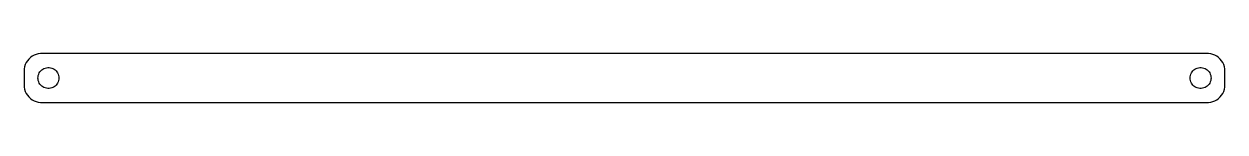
# Model space of a CAD drawing. Header units: metres. Extents: x -172 to 172, y -7 to 7.
import ezdxf

# ---------------------------------------------------------------- set-up
doc = ezdxf.new("R2010")
doc.units = ezdxf.units.M

msp = doc.modelspace()

# ---------------------------------------------------------------- linework, layer by layer
for p, q in [((-167.937, 6.91142), (-168.545, 6.75528)), ((-167.314, 6.99013), (-167.937, 6.91142)), ((167.314, 6.99013), (-167.314, 6.99013)), ((167.937, 6.91142), (167.314, 6.99013)), ((168.545, 6.75528), (167.937, 6.91142)), ((-171.649, 3.84062), (-171.843, 3.24344)), ((-171.382, 4.40877), (-171.649, 3.84062)), ((-171.045, 4.93892), (-171.382, 4.40877)), ((-170.645, 5.42273), (-171.045, 4.93892)), ((-170.187, 5.85255), (-170.645, 5.42273)), ((-169.679, 6.22163), (-170.187, 5.85255)), ((-169.129, 6.52412), (-169.679, 6.22163)), ((-168.545, 6.75528), (-169.129, 6.52412)), ((169.129, 6.52412), (168.545, 6.75528)), ((169.679, 6.22163), (169.129, 6.52412)), ((170.187, 5.85255), (169.679, 6.22163)), ((170.645, 5.42273), (170.187, 5.85255)), ((171.045, 4.93892), (170.645, 5.42273)), ((171.382, 4.40877), (171.045, 4.93892)), ((171.649, 3.84062), (171.382, 4.40877)), ((171.843, 3.24344), (171.649, 3.84062)), ((-171.961, 2.62666), (-172, 2)), ((-172, 2), (-172, -2)), ((-171.843, 3.24344), (-171.961, 2.62666)), ((-168, 0), (-167.976, 0.375992)), ((-167.976, -0.375992), (-168, 0)), ((-167.976, 0.375992), (-167.906, 0.746063)), ((-167.906, 0.746063), (-167.789, 1.10437)), ((-167.789, 1.10437), (-167.629, 1.44525)), ((-167.629, 1.44525), (-167.427, 1.76335)), ((-167.427, 1.76335), (-167.187, 2.05363)), ((-167.187, 2.05363), (-166.912, 2.31154)), ((-166.912, 2.31154), (-166.607, 2.53297)), ((-166.607, 2.53297), (-166.277, 2.71448)), ((-166.277, 2.71448), (-165.927, 2.85316)), ((-165.927, 2.85316), (-165.562, 2.94685)), ((-165.562, 2.94685), (-165.188, 2.99408)), ((-165.188, 2.99408), (-164.812, 2.99408)), ((-164.812, 2.99408), (-164.438, 2.94685)), ((-164.438, 2.94685), (-164.073, 2.85316)), ((-164.073, 2.85316), (-163.723, 2.71448)), ((-163.723, 2.71448), (-163.393, 2.53297)), ((-163.393, 2.53297), (-163.088, 2.31154)), ((-163.088, 2.31154), (-162.813, 2.05363)), ((-162.813, 2.05363), (-162.573, 1.76335)), ((-162.573, 1.76335), (-162.371, 1.44525)), ((-162.371, 1.44525), (-162.211, 1.10437)), ((-162.211, 1.10437), (-162.094, 0.746063)), ((-162.094, 0.746063), (-162.024, 0.375992)), ((-162.024, 0.375992), (-162, 0)), ((-162, 0), (-162.024, -0.375992)), ((162, 0), (162.024, 0.375992)), ((162.024, -0.375992), (162, 0)), ((162.024, 0.375992), (162.094, 0.746063)), ((162.094, 0.746063), (162.211, 1.10437)), ((162.211, 1.10437), (162.371, 1.44525)), ((162.371, 1.44525), (162.573, 1.76335)), ((162.573, 1.76335), (162.813, 2.05363)), ((162.813, 2.05363), (163.088, 2.31154)), ((163.088, 2.31154), (163.393, 2.53297)), ((163.393, 2.53297), (163.723, 2.71448)), ((163.723, 2.71448), (164.073, 2.85316)), ((164.073, 2.85316), (164.438, 2.94685)), ((164.438, 2.94685), (164.812, 2.99408)), ((164.812, 2.99408), (165.188, 2.99408)), ((165.188, 2.99408), (165.562, 2.94685)), ((165.562, 2.94685), (165.927, 2.85316)), ((165.927, 2.85316), (166.277, 2.71448)), ((166.277, 2.71448), (166.607, 2.53297)), ((166.607, 2.53297), (166.912, 2.31154)), ((166.912, 2.31154), (167.187, 2.05363)), ((167.187, 2.05363), (167.427, 1.76335)), ((167.427, 1.76335), (167.629, 1.44525)), ((167.629, 1.44525), (167.789, 1.10437)), ((167.789, 1.10437), (167.906, 0.746063)), ((167.906, 0.746063), (167.976, 0.375992)), ((167.976, 0.375992), (168, 0)), ((168, 0), (167.976, -0.375992)), ((171.961, 2.62666), (171.843, 3.24344)), ((172, 2), (171.961, 2.62666)), ((172, -2), (172, 2)), ((-172, -2), (-171.961, -2.62666)), ((-171.961, -2.62666), (-171.843, -3.24344)), ((-171.843, -3.24344), (-171.649, -3.84062)), ((-167.906, -0.746063), (-167.976, -0.375992)), ((-167.789, -1.10437), (-167.906, -0.746063)), ((-167.629, -1.44525), (-167.789, -1.10437)), ((-167.427, -1.76335), (-167.629, -1.44525)), ((-167.187, -2.05363), (-167.427, -1.76335)), ((-166.912, -2.31154), (-167.187, -2.05363)), ((-166.607, -2.53297), (-166.912, -2.31154)), ((-166.277, -2.71448), (-166.607, -2.53297)), ((-165.927, -2.85316), (-166.277, -2.71448)), ((-165.562, -2.94685), (-165.927, -2.85316)), ((-165.188, -2.99408), (-165.562, -2.94685)), ((-164.812, -2.99408), (-165.188, -2.99408)), ((-164.438, -2.94685), (-164.812, -2.99408)), ((-164.073, -2.85316), (-164.438, -2.94685)), ((-163.723, -2.71448), (-164.073, -2.85316)), ((-163.393, -2.53297), (-163.723, -2.71448)), ((-163.088, -2.31154), (-163.393, -2.53297)), ((-162.813, -2.05363), (-163.088, -2.31154)), ((-162.573, -1.76335), (-162.813, -2.05363)), ((-162.371, -1.44525), (-162.573, -1.76335)), ((-162.211, -1.10437), (-162.371, -1.44525)), ((-162.094, -0.746063), (-162.211, -1.10437)), ((-162.024, -0.375992), (-162.094, -0.746063)), ((162.094, -0.746063), (162.024, -0.375992)), ((162.211, -1.10437), (162.094, -0.746063)), ((162.371, -1.44525), (162.211, -1.10437)), ((162.573, -1.76335), (162.371, -1.44525)), ((162.813, -2.05363), (162.573, -1.76335)), ((163.088, -2.31154), (162.813, -2.05363)), ((163.393, -2.53297), (163.088, -2.31154)), ((163.723, -2.71448), (163.393, -2.53297)), ((164.073, -2.85316), (163.723, -2.71448)), ((164.438, -2.94685), (164.073, -2.85316)), ((164.812, -2.99408), (164.438, -2.94685)), ((165.188, -2.99408), (164.812, -2.99408)), ((165.562, -2.94685), (165.188, -2.99408)), ((165.927, -2.85316), (165.562, -2.94685)), ((166.277, -2.71448), (165.927, -2.85316)), ((166.607, -2.53297), (166.277, -2.71448)), ((166.912, -2.31154), (166.607, -2.53297)), ((167.187, -2.05363), (166.912, -2.31154)), ((167.427, -1.76335), (167.187, -2.05363)), ((167.629, -1.44525), (167.427, -1.76335)), ((167.789, -1.10437), (167.629, -1.44525)), ((167.906, -0.746063), (167.789, -1.10437)), ((167.976, -0.375992), (167.906, -0.746063)), ((171.649, -3.84062), (171.843, -3.24344)), ((171.843, -3.24344), (171.961, -2.62666)), ((171.961, -2.62666), (172, -2)), ((-171.649, -3.84062), (-171.382, -4.40877)), ((-171.382, -4.40877), (-171.045, -4.93892)), ((-171.045, -4.93892), (-170.645, -5.42273)), ((-170.645, -5.42273), (-170.187, -5.85255)), ((-170.187, -5.85255), (-169.679, -6.22163)), ((-169.679, -6.22163), (-169.129, -6.52412)), ((-169.129, -6.52412), (-168.545, -6.75528)), ((-168.545, -6.75528), (-167.937, -6.91142)), ((167.937, -6.91142), (168.545, -6.75528)), ((168.545, -6.75528), (169.129, -6.52412)), ((169.129, -6.52412), (169.679, -6.22163)), ((169.679, -6.22163), (170.187, -5.85255)), ((170.187, -5.85255), (170.645, -5.42273)), ((170.645, -5.42273), (171.045, -4.93892)), ((171.045, -4.93892), (171.382, -4.40877)), ((171.382, -4.40877), (171.649, -3.84062)), ((-167.937, -6.91142), (-167.314, -6.99013)), ((-167.314, -6.99013), (167.314, -6.99013)), ((167.314, -6.99013), (167.937, -6.91142))]:
    msp.add_line(p, q)

doc.saveas('drawing.dxf')
